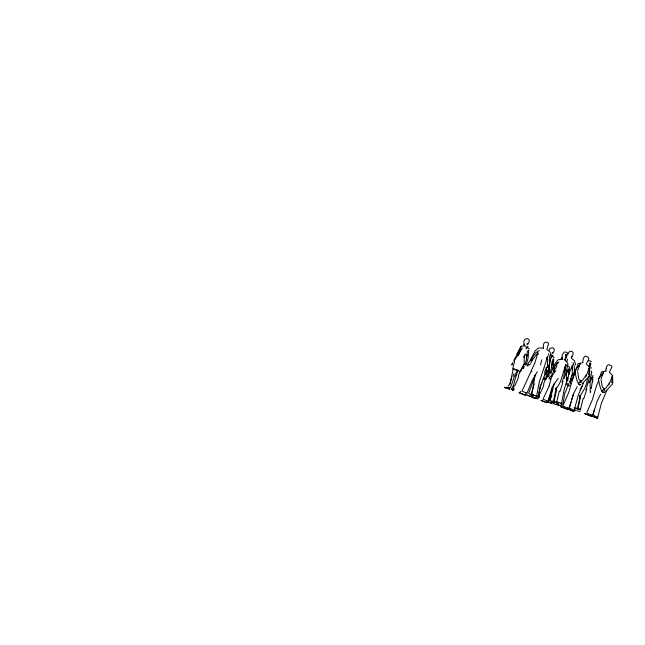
<?xml version="1.0" encoding="UTF-8"?>
<svg xmlns="http://www.w3.org/2000/svg" width="645" height="645" viewBox="0 0 645 645"><rect width="100%" height="100%" fill="white"/><g stroke="black" fill="none" stroke-linecap="round" stroke-linejoin="round"><path stroke-width="0.97" d="M524.337 366.497L523.28 368.247M549.282 365.554L549.33 372.238L545.638 379.655L543.203 378.881M592.691 381.921L592.924 375.261M569.204 373.995L569.446 367.126L567.278 365.457M566.592 382.711L566.737 382.88M590.078 390.838L590.102 390.338M554.337 372.826L554.603 366.521L558.836 362.038M508.099 386.016L509.897 384.186L513.339 368.626L517.903 370.157C513.226 375.721 513.114 383.533 509.228 389.387L509.308 387.629L507.172 388.548L504.551 387.21M579.895 397.264L580.008 395.393M539.317 393.482L539.164 395.941L538.253 397.909L537.962 396.094M556.103 389.878L556.232 387.943M590.973 368.505L591.062 367.247M513.888 385.863L513.718 388.403L512.791 390.443L512.517 388.58L511.203 389.749L511.59 389.395M549.403 374.713L548.355 376.398M548.895 369.714L549.427 363.2L549.25 369.609L545.823 376.18M567.544 359.2L566.899 361.7M567.261 377.543L566.624 381.929M546.605 358.805L546.766 357.274M535.116 374.866L531.891 394.055L532.56 395.087L536.64 395.909L539.244 382.171L547.831 356.064M546.113 370.359L546.194 369.641M570.752 378.534L570.833 377.841M552.039 365.094L552.475 361.498M527.029 356.556L527.255 354.702M611.694 382.791L612.629 375.592L609.372 372.213L611.903 366.981L611.565 365.909L608.622 364.627C606.389 365.489 605.889 368.601 605.905 370.641M563.641 377.252L565.988 364.659C562.335 372.673 562.182 381.929 555.861 388.846L556.304 387.984L553.2 401.875L552.749 401.964L549.927 400.706L554.281 383.033M588.579 374.81L589.57 367.384L586.232 363.909L588.288 360.418L588.837 358.499L588.474 357.386L585.475 356.08L584.322 356.693L583.257 358.83L582.741 362.313M547.887 364.917L547.645 366.683L546.46 368.585M567.737 380.905L568.664 374.285L568.64 369.085L567.286 370.915L566.504 373.729L566.745 380.631M551.483 366.658L552.467 359.902L553.749 358.886L553.104 366.892L550.943 373.745M565.052 371.069L565.988 364.659M544.453 375.672L545.009 371.947M591.263 388.613L592.215 382.211L592.175 377.172L591.263 378.349M592.884 414.638L595.319 416.283L597.721 417.291L597.794 416.823M526.417 358.16L527.457 351.194L528.739 350.122L528.062 358.386L525.893 365.481M571.954 376.624L572.357 374.068M511.614 364.619L512.751 362.692M587.531 378.075L586.684 383.299L585.136 387.629L579.96 396.361L580.339 395.514L577.404 408.986L574.203 407.85M560.811 403.447L562.964 404.23L564.891 392.499M535.14 395.595L538.357 396.981L540.405 384.888M512.356 364.651L512.436 364.207M590.764 364.151L590.191 366.594L589.167 367.981M521.087 391.265L519.177 392.732L525.53 395.256L526.143 392.265M590.215 379.349L591.788 372.068L591.054 370.867M566.35 371.238L567.995 363.732L565.326 360.208M557.046 402.819L553.878 402.037L556.53 390.281M580.492 409.511L580.847 409.817L577.791 409.067L580.371 397.683M531.383 396.74L526.739 394.958L531.383 396.74L531.988 394.095M566.882 355.532L566.278 358.048L564.681 360.2L566.076 355.484L565.601 354.581L566.568 354.218L566.971 355.185L565.899 355.798L565.601 354.581M540.494 364.909L541.703 359.837M514.508 361.522L512.711 368.988L520.442 371.601L524.232 363.933L524.2 357.04L524.933 354.508M556.514 402.754L559.312 391.112M580.395 409.769L583.096 398.489M590.135 389.588L590.514 388.04M525.095 364.772L526.683 358.394M550.145 373.044L551.709 366.876M549.008 367.086L551.136 356.161L549.975 351.912L546.807 349.397L548.613 343.519L547.162 342.253L545.001 342.237L544.082 343.116L543.372 344.841L543.34 348.421M573.832 374.479L575.001 369.972M516.226 374.939L513.509 385.258L511.654 388.677M538.898 392.878L541.526 382.88M597.721 417.291L601.527 402.819L606.889 390.33M590.731 379.171L590.062 381.663L590.288 388.338M509.897 384.186L511.703 377.72M549.137 385.775L551.693 376.615M548.008 371.286C549.395 365.642 551.024 359.176 548.363 353.702M568.051 353.815L569.648 351.299L571.776 351.332L573.203 352.573L573.082 354.347L571.389 357.362L571.954 356.338L571.462 358.257L574.51 360.692L575.663 364.812M516.25 376.027L517.919 370.166M544.888 371.859L546.242 367.142M572.647 379.454C574.066 374.011 575.606 367.747 573.026 362.45M531.98 394.796L531.101 394.571L534.286 383.815M541.606 383.952L543.292 378.293L545.396 379.195L543.832 383.291L543.501 386.218L540.075 393.498M562.617 380.276L562.44 380.864L562.674 380.453M571.01 402.109L569.333 407.753L574.163 410.438L578.113 395.506L583.644 382.606M571.575 400.231L573.534 393.652M586.507 388.064L586.337 388.637L586.571 388.242M593.158 413.727L594.521 409.18M527.336 365.312L527.537 364.635M567.237 379.518L564.069 389.959L561.561 403.27L557.651 402.488L556.869 401.448M552.596 373.657L552.789 373.003M575.711 371.665L573.034 377.881L568.801 392.249L562.996 405.673L563.537 406.382L569.067 408.503L573.526 393.853L577.219 386.581M549.129 378.534L549.588 377.333M562.327 357.241L561.601 359.563L562.803 359.37L558.11 359.725L553.305 365.876L553.466 372.189M567.269 383.428L566.81 384.622M530.762 363.441L531.472 361.2M564.133 378.55L566.463 371.197M560.029 391.426L562.69 383.114M583.733 398.787L586.321 390.733M590.764 391.039L590.312 392.192M534.802 363.248L537.954 352.605L531.351 361.442M561.755 403.085L560.932 405.552L562.367 406.019M535.713 397.933L537.761 398.836L536.269 398.352L537.124 395.804L536.471 395.635M512.96 376.543L513.928 373.737M599.165 378.599L601.559 371.818L606.252 371.109M524.538 355.443L523.901 357.233L525.828 353.968M585.684 377.099L589.57 367.384L589.715 375.914L582.193 383.654M600.987 379.155L603.446 372.334L598.286 378.929L600.318 387.734L601.737 391.192M608.864 385L612.629 375.592L612.75 383.848L605.55 391.362M575.969 369.617L578.178 363.506L582.999 362.764M577.46 371.028L580.032 363.998L574.687 370.811L576.783 379.905L578.243 383.469M545.541 374.608L547.186 370.23M520.136 371.109L518.54 375.342L518.193 378.365L514.702 385.895M552.62 388.879L548.395 400.061L549.556 400.626L551.878 395.522M551.467 376.156L552.104 374.729M546.371 370.464L546.573 369.948M550.362 378.881L550.54 378.43M568.68 374.769L572.454 364.715L572.204 375.358M565.367 392.176L568.785 383.565M569.817 382.525L571.486 378.317M527.836 365.9L528.61 364.223M571.01 378.647L571.212 378.147M518.459 355.484L521.087 349.001M570.083 384.049L570.591 382.808M552.41 376.261L552.636 375.729M588.28 370.432L589.57 367.384M534.584 363.538L522.208 390.725L522.418 391.338L526.997 393.152L532.439 380.002L537.285 371.73M611.371 378.534L612.629 375.592M571.857 378.889L571.067 380.494M598.754 380.566L596.52 385.718L592.408 399.634L586.781 412.639L587.41 413.348L592.811 415.42L597.093 401.222L600.664 394.176M534.826 376.446L528.634 393.337L531.101 394.571M533.149 395.296L531.762 396.917L532.52 397.618L533.77 394.829M557.562 403.149L556.651 404.189L557.611 404.939L558.82 402.238M530.271 360.49L535.294 350.622L538.648 348.002L543.138 348.098M548.879 350.541L549.863 348.381L552.709 347.728L554.249 349.042L554.128 351.057L552.926 353.105M555.409 368.98L556.957 365.602M549.266 385.783L542.953 399.271L548.258 401.15L551.918 387.516L558.175 378.26M578.984 366.199L580.032 363.998M562.875 379.333L563.424 378.188M602.083 375.164L603.446 372.334M589.038 366.078L589.99 364.111L589.506 363.224L590.441 362.869L590.82 363.804L589.788 364.401L589.506 363.224M586.756 387.161L589.03 378.841L588.933 375.874M566.56 384.501L566.77 384.073M590.32 391.676L590.24 392.321M531.891 360.386L532.722 358.757M568.463 384.243L567.818 385.468M549.33 372.238L545.364 379.8L549.105 372.826M552.193 403.706L550.838 402.94M543.533 377.664L544.541 375.527M513.984 360.079L516.782 354.984M516.822 354.315L521.265 346.236L524.441 345.825M529.36 364.715L529.634 364.215M546.444 372.375L547.25 370.722L545.339 373.931M563.004 381.179L562.174 382.485M565.407 374.834L568.64 369.085M586.902 388.943L586.087 390.209M589.014 382.727L592.175 377.172M527.876 344.148L529.118 342.035L529.247 339.955L527.683 338.609L526.699 338.649L524.796 339.294L523.772 341.528L524.321 345.22M522.442 347.961L513.888 361.289M569.608 381.864L571.938 378.002M553.079 355.129L551.435 357.773L551.024 354.468M528.005 346.228L526.28 348.953L525.86 345.543M571.099 376.825L572.268 374.995M547.073 372.52L547.46 371.939M531.504 371.778L531.875 371.238M571.744 380.655L572.123 380.09M580.089 389.403L582.314 386.153M609.469 382.864L605.824 388.153L604.542 388.548M544.807 378.075L545.122 377.623M586.313 374.898L582.5 380.34L581.145 380.744M569.075 385.879L569.382 385.444M527.707 363.82L536.011 352.493L539.405 350.549M561.908 382.106L562.255 381.647M585.862 389.854L586.2 389.411M513.138 390.386L514.146 389.064L512.791 390.443M577.533 410.97L578.138 410.688M552.039 375.43L553.144 374.052M554.24 372.665L555.893 370.593M554.402 366.691L557.901 362.337M602.107 390.991L602.954 390.088M538.478 397.82L539.526 396.57L538.253 397.909M578.605 383.259L579.508 382.332M550.677 376.43L551.862 375.084M603.236 389.443L603.672 388.991M529.601 364.868L530.109 364.344M579.782 381.655L580.234 381.195M560.271 359.434L562.206 357.902M553.604 404.004L554.394 403.762M527.666 344.011L526.997 344.277L526.973 343.793M552.749 352.976L552.096 353.234L552.08 352.767M531.02 395.498L533.31 395.038M552.805 373.874L553.281 373.81M577.791 409.067L578.363 409.003M602.712 392.507L604.252 392.426M553.878 402.037L554.563 402.004M579.234 384.823L580.847 384.751M511.662 364.764L512.307 364.748M588.095 360.644L590.352 360.942L591.384 361.708M546.404 372.584L546.928 372.625M550.217 376.704L550.717 376.745M571.043 380.695L571.599 380.752M580.492 381.542L581.201 381.679M603.897 389.322L604.591 389.459M554.958 404.439L556.232 404.697L555.788 404.262M578.879 411.405L580.065 411.647L579.5 411.179M549.201 378.712L550.266 378.954M580.508 409.156L578.372 408.559M543.59 377.857L544.646 378.139M567.874 385.654L568.922 385.936M532.52 397.618L535.285 398.344L531.762 396.917M557.611 404.939L560.255 405.649M554.458 401.512L555.643 401.867M576.041 408.067L576.783 408.301M551.733 400.9L552.491 401.15M519.177 392.732L525.53 395.256M553.418 402.843L551.62 402.246L554.128 403.238M548.379 401.795L550.056 402.375M556.651 404.189L559.32 405.133M545.92 402.367L540.921 400.335L546.863 402.657M549.218 399.739L549.927 400.005M546.492 401.496L548.887 402.472M534.576 397.634L536.269 398.352M574.147 409.873L575.138 410.309M548.315 376.527L548.806 376.736M550.798 403.222L549.129 402.359M523.24 368.376L523.716 368.585M504.309 387.492L505.269 387.927L508.357 387.282L509.228 389.387M546.936 401.609L548.379 402.278M575.001 409.978L576.485 410.776M567.923 407.85L569.067 408.503M553.483 400.682L553.886 400.997M602.188 391.257L603.672 392.515M578.694 383.533L580.226 384.831M527.449 347.252L529.126 348.985M603.897 388.588L602.277 386.903L601.14 380.026M580.484 380.784L578.823 379.05L577.67 371.955M551.951 355.54L554.079 357.765M606.445 368.634L606.751 368.884M571.551 367.529L572.067 368.222M547.258 359.096L547.782 359.813M602.099 391.838L602.495 392.41M578.605 384.13L579.008 384.718M527.344 365.505L527.699 366.038M537.358 352.638L538.341 354.266M603.962 391.459L604.349 392.225M603.889 389.886L604.131 390.394M580.468 382.13L580.718 382.646M523.893 344.253L524.466 345.962M547.476 358.805L547.879 360.257M571.817 367.263L572.389 369.375M604.405 389.596L604.542 390.289M581.008 381.824L581.145 382.541M562.077 358.289L562.238 354.887L564.238 351.952L566.528 352.243L567.6 353.033L567.793 354.315M565.068 366.368L565.181 370.738M547.5 360.998L547.549 367.045M520.451 347.494L517.242 354.129L521.265 346.236L520.451 347.494M524.232 363.933L520.104 371.73L524.232 363.933M567.939 409.47L560.779 406.689L567.939 409.47M591.691 416.347L584.588 413.606L591.691 416.347M597.431 418.282L592.126 416.106L597.431 418.282M573.889 411.478L568.624 409.285L573.889 411.478"/></g></svg>
